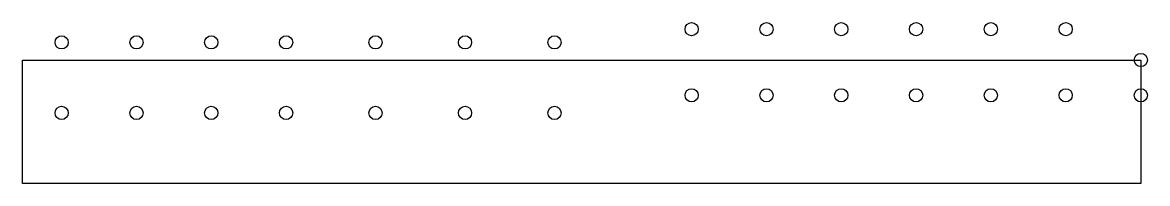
# Model space of a CAD drawing. Extents: x 0 to 256, y 0 to 36.
import ezdxf

# ---------------------------------------------------------------- set-up
doc = ezdxf.new("R2010")
doc.units = 0

msp = doc.modelspace()

# ---------------------------------------------------------------- linework, layer by layer
at = {"layer": 'drill_holes'}
for centre in [(151.97, 35), (168.96, 35), (185.95, 35), (202.94, 35), (219.93, 35), (236.92, 35), (8.89, 32), (25.88, 32), (42.87, 32), (59.86, 32), (80.18, 32), (100.5, 32), (120.82, 32), (254, 28), (151.97, 20), (168.96, 20), (185.95, 20), (202.94, 20), (219.93, 20), (236.92, 20), (254, 20), (8.89, 16), (25.88, 16), (42.87, 16), (59.86, 16), (80.18, 16), (100.5, 16), (120.82, 16)]:
    msp.add_circle(centre, 1.5, dxfattribs=at)
at = {"layer": 'outline'}
for p, q in [((0, 0), (0, 28)), ((0, 28), (254, 28)), ((254, 28), (254, 0)), ((254, 0), (0, 0))]:
    msp.add_line(p, q, dxfattribs=at)

doc.saveas('drawing.dxf')
